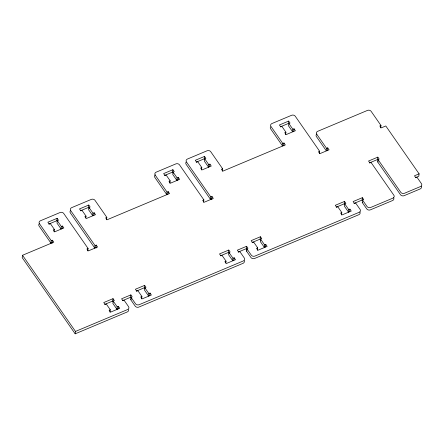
<?xml version="1.0" encoding="UTF-8"?>
<svg xmlns="http://www.w3.org/2000/svg" width="444" height="444" viewBox="0 0 444 444"><rect width="100%" height="100%" fill="white"/><g stroke="black" fill="none" stroke-linecap="round" stroke-linejoin="round"><path stroke-width="0.67" d="M52.431 240.226L52.115 242.618L50.96 243.107L51.271 240.715L52.431 240.226L53.774 242.158L22.516 255.283L22.2 257.675L75.175 333.827L127.273 311.949A2.686 2.148 7.5 0 0 128.527 309.618M54.085 231.829L54.396 229.437L50.372 223.654L49.217 224.137L47.874 222.211L57.137 218.32L58.475 220.246L57.32 220.735L57.004 223.127L61.028 228.91L62.188 228.421L62.499 226.035L61.344 226.518L61.028 228.91M57.492 221.678L56.821 220.712L57.137 218.32M85.803 217.943L86.042 216.145L82.018 210.362L80.858 210.85L79.515 208.924L88.778 205.034L90.121 206.96L88.961 207.448L88.645 209.84L92.668 215.623L93.828 215.135L94.145 212.743L92.985 213.231L92.668 215.623M89.133 208.386L88.461 207.426L88.778 205.034M75.175 333.827L75.491 331.435L22.516 255.283M51.271 240.715L39.427 223.682A2.686 2.148 7.5 0 1 40.398 220.785L60.079 212.515A2.686 2.148 7.5 0 1 63.736 213.475L88.101 248.496L87.712 250.921M95.049 245.582L96.204 245.094L95.887 247.486L94.733 247.974L95.049 245.582L70.679 210.556A2.686 2.148 7.5 0 1 71.656 207.653L91.336 199.389A2.686 2.148 7.5 0 1 94.994 200.344L106.838 217.377L106.527 219.769M109.962 312.16L110.279 309.768L106.255 303.985L105.1 304.473L103.757 302.542L113.02 298.657L114.358 300.582L113.203 301.071L112.887 303.457L116.911 309.24L118.071 308.758L118.382 306.366L117.227 306.854L116.911 309.24M113.375 302.009L112.704 301.043L113.02 298.657M131.208 298.257L130.536 297.291L130.852 294.899L121.589 298.79L122.933 300.721L124.087 300.233L128.56 306.66A2.686 2.148 7.5 0 1 127.583 309.562L75.491 331.435M244.217 260.8A2.686 2.148 7.5 0 1 243.035 263.331L138.844 307.087A2.686 2.148 7.5 0 1 135.192 306.132L130.719 299.706L131.036 297.314L132.19 296.831L130.852 294.899M141.608 298.873L141.919 296.481L137.901 290.698L136.741 291.181L135.398 289.255L144.661 285.364L146.004 287.296L144.844 287.779L144.528 290.171L148.551 295.954L149.711 295.471L150.028 293.079L148.868 293.562L148.551 295.954M145.016 288.722L144.344 287.756L144.661 285.364M167.038 192.097L168.193 191.608L167.882 194L166.722 194.489L167.038 192.097L155.189 175.064A2.686 2.148 7.5 0 1 156.166 172.167L175.846 163.903A2.686 2.148 7.5 0 1 179.504 164.857L203.868 199.883L203.552 202.27M169.847 183.211L170.163 180.819L166.139 175.036L164.979 175.519L163.642 173.593L172.899 169.702L174.242 171.634L173.082 172.117L172.772 174.509L176.795 180.292L177.95 179.809L178.266 177.417L177.106 177.9L176.795 180.292M173.254 173.06L172.588 172.094L172.899 169.702M201.487 169.919L201.804 167.532L197.78 161.744L196.625 162.232L195.282 160.306L204.545 156.416L205.883 158.342L204.728 158.83L204.412 161.222L208.436 167.005L209.596 166.517L209.907 164.125L208.752 164.613L208.436 167.005M204.9 159.768L204.229 158.808L204.545 156.416M210.811 196.964L211.971 196.476L211.655 198.868L210.495 199.356L210.811 196.964L186.447 161.938A2.686 2.148 7.5 0 1 187.424 159.041L207.098 150.771A2.686 2.148 7.5 0 1 210.756 151.731L222.605 168.759L222.289 171.151M225.807 262.942L226.046 261.15L222.022 255.367L220.862 255.855L219.519 253.924L228.782 250.039L230.125 251.964L228.965 252.453L228.654 254.839L232.673 260.628L233.833 260.14L234.149 257.748L232.989 258.236L232.673 260.628M229.137 253.391L228.466 252.425L228.782 250.039M247.058 249.761L246.303 248.673L246.614 246.287L237.357 250.172L238.694 252.103L239.854 251.615L244.322 258.042A2.686 2.148 7.5 0 1 243.351 260.944L139.161 304.701A2.686 2.148 7.5 0 1 135.503 303.74L131.036 297.314M359.884 211.993A2.686 2.148 7.5 0 1 358.802 214.718L254.612 258.469A2.686 2.148 7.5 0 1 250.954 257.514L246.487 251.088L246.797 248.701L247.957 248.213L246.614 246.287M257.37 250.255L257.687 247.863L253.663 242.08L252.503 242.563L251.165 240.637L260.423 236.746L261.766 238.678L260.611 239.161L260.295 241.553L264.319 247.336L265.473 246.853L265.79 244.461L264.635 244.944L264.319 247.336M260.783 240.104L260.112 239.138L260.423 236.746M282.8 143.479L283.96 142.99L283.644 145.382L282.489 145.871L282.8 143.479L270.957 126.446A2.686 2.148 7.5 0 1 271.928 123.549L291.608 115.285A2.686 2.148 7.5 0 1 295.266 116.239L319.63 151.265L319.314 153.652M285.614 134.593L285.925 132.201L281.901 126.418L280.747 126.901L279.404 124.975L288.667 121.084L290.004 123.016L288.85 123.499L288.533 125.891L292.557 131.674L293.717 131.191L294.028 128.799L292.874 129.282L292.557 131.674M288.667 121.084L288.35 123.476L280.325 126.845M326.579 148.346L327.733 147.858L327.417 150.25L326.262 150.738L326.579 148.346L316.739 134.21A2.686 2.148 7.5 0 1 317.715 131.307L367.493 110.401A2.686 2.148 7.5 0 1 371.151 111.361L380.985 125.497L380.669 127.889M341.492 214.924L341.808 212.532L337.784 206.749L336.63 207.237L335.287 205.311L344.55 201.421L345.887 203.346L344.733 203.835L344.416 206.227L348.44 212.01L349.6 211.522L349.911 209.13L348.756 209.618L348.44 212.01M344.905 204.773L344.233 203.813L344.55 201.421M362.487 200.66L362.065 200.055L362.382 197.669L353.119 201.554L354.462 203.485L355.616 202.997L360.09 209.424A2.686 2.148 7.5 0 1 359.113 212.326L254.928 256.083A2.686 2.148 7.5 0 1 251.271 255.122L246.797 248.701M393.539 197.636A2.686 2.148 7.5 0 1 392.563 200.538L370.374 209.857A2.686 2.148 7.5 0 1 366.722 208.896L362.249 202.47L362.565 200.083L363.719 199.595L362.382 197.669M378.088 160.373L377.5 159.529L377.816 157.137L368.553 161.028L369.896 162.954L371.056 162.471L393.856 195.243A2.686 2.148 7.5 0 1 392.879 198.146L370.69 207.465A2.686 2.148 7.5 0 1 367.033 206.51L362.565 200.083M421.239 186.225A2.686 2.148 7.5 0 1 420.152 188.95L404.14 195.676A2.686 2.148 7.5 0 1 400.482 194.716L377.683 161.943L377.999 159.551L379.159 159.063L377.816 157.137M380.985 125.497L379.825 125.985L381.168 127.911L385.797 125.968L419.103 173.843L418.786 176.235L415.318 177.694M48.796 224.081L56.821 220.712M80.436 210.795L88.461 207.426M164.558 175.463L172.588 172.094M196.204 162.177L204.229 158.808M54.396 229.437L53.241 229.92L54.579 231.851L63.842 227.961L62.499 226.035M86.042 216.145L84.882 216.633L86.225 218.559L95.482 214.674L94.145 212.743M170.163 180.819L169.003 181.307L170.346 183.233L179.609 179.343L178.266 177.417M201.804 167.532L200.649 168.015L201.987 169.947L211.25 166.056L209.907 164.125M285.925 132.201L284.771 132.689L286.108 134.615L295.371 130.725L294.028 128.799M106.838 217.377L105.683 217.865L107.021 219.791L169.536 193.54L168.193 191.608M222.605 168.759L221.445 169.247L222.788 171.173L285.303 144.922L283.96 142.99M88.101 248.496L86.941 248.984L88.284 250.91L97.547 247.025L96.204 245.094M203.868 199.883L202.708 200.366L204.051 202.298L213.309 198.407L211.971 196.476M319.63 151.265L318.47 151.748L319.813 153.679L329.076 149.789L327.733 147.858M369.397 162.931L377.5 159.529M377.683 161.943L378.266 161.699M104.679 304.418L112.704 301.043M136.319 291.125L144.344 287.756M220.44 255.8L228.466 252.425M252.087 242.507L260.112 239.138M336.208 207.182L344.233 203.813M419.103 173.843L414.474 175.791L415.817 177.717L416.971 177.234L421.445 183.661A2.686 2.148 7.5 0 1 420.468 186.558L404.456 193.284A2.686 2.148 7.5 0 1 400.799 192.33L377.999 159.551M122.433 300.693L130.536 297.291M238.195 252.081L246.303 248.673M353.962 203.463L362.065 200.055M130.719 299.706L131.296 299.461M246.487 251.088L247.064 250.849M362.249 202.47L362.826 202.231M110.279 309.768L109.124 310.256L110.462 312.182L119.725 308.291L118.382 306.366M141.919 296.481L140.765 296.964L142.108 298.895L151.365 295.005L150.028 293.079M226.046 261.15L224.886 261.638L226.229 263.564L235.487 259.679L234.149 257.748M257.687 247.863L256.527 248.351L257.87 250.277L267.133 246.387L265.79 244.461M341.808 212.532L340.653 213.02L341.991 214.946L351.254 211.061L349.911 209.13M327.417 150.25L327.755 150.732M326.262 150.738L316.428 136.597A2.686 2.148 7.5 0 1 316.816 134.038M288.85 123.499L292.874 129.282M344.733 203.835L348.756 209.618M283.644 145.382L283.982 145.865M282.489 145.871L270.64 128.838A2.686 2.148 7.5 0 1 270.568 126.784M204.728 158.83L208.752 164.613M260.611 239.161L264.635 244.944M211.655 198.868L211.988 199.35M210.495 199.356L186.13 164.33A2.686 2.148 7.5 0 1 186.191 162.093M173.082 172.117L177.106 177.9M228.965 252.453L232.989 258.236M166.722 194.489L154.873 177.456A2.686 2.148 7.5 0 1 155.267 174.897M88.961 207.448L92.985 213.231M144.844 287.779L148.868 293.562M95.887 247.486L96.226 247.968M94.733 247.974L70.368 212.948A2.686 2.148 7.5 0 1 70.43 210.711M57.32 220.735L61.344 226.518M113.203 301.071L117.227 306.854M52.115 242.618L52.453 243.101M50.96 243.107L39.111 226.074A2.686 2.148 7.5 0 1 39.327 223.665"/></g></svg>
